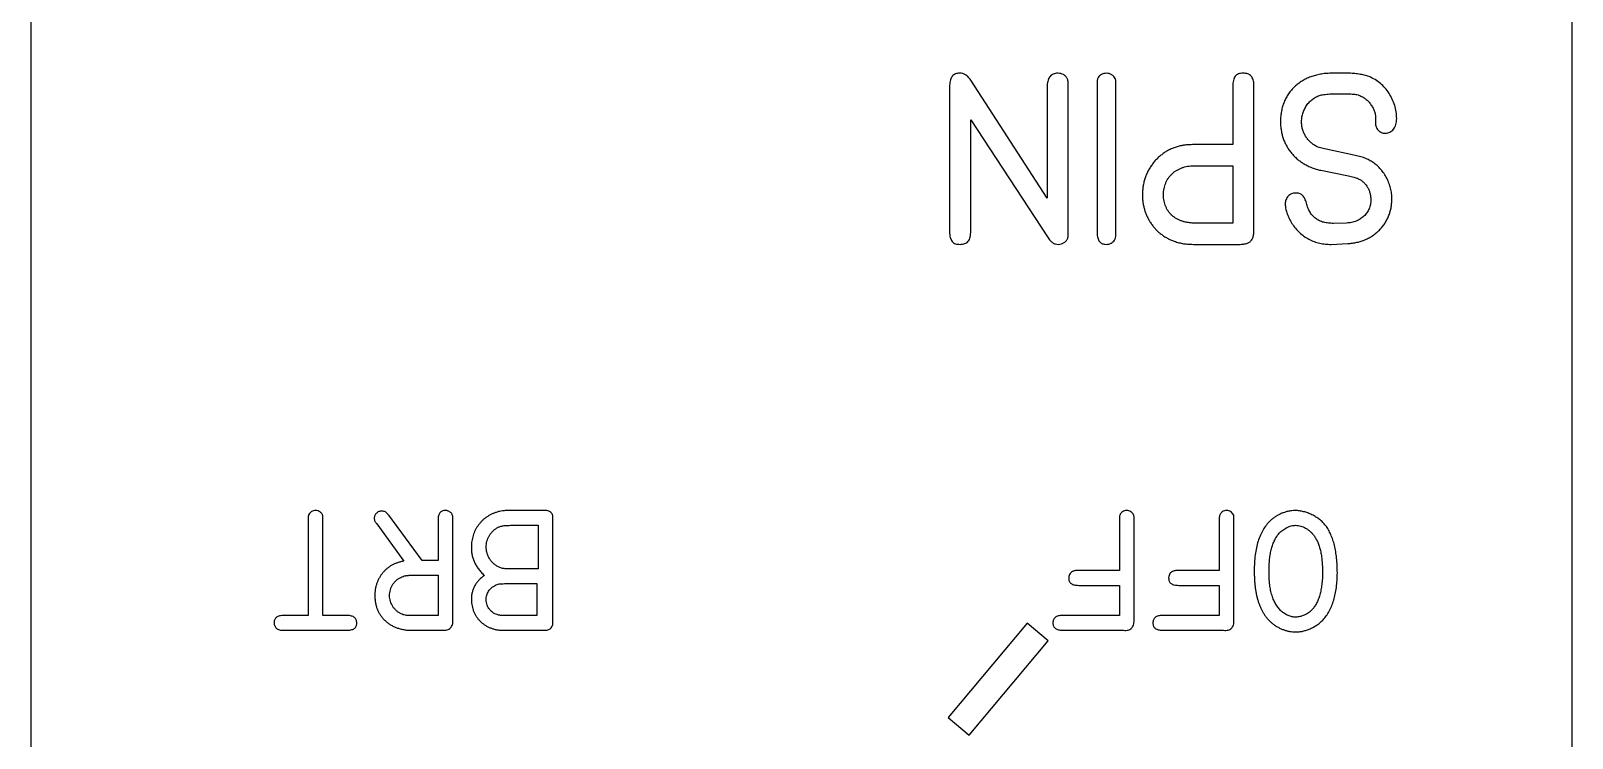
# Model space of a CAD drawing. Header units: inches. Extents: x -1.74 to 2.38, y -4.83 to 1.06.
# Drawn here: x -1.738 to -0.062, y -1.917 to -1.149 of the extents above; entities that cross this region are included whole.
import ezdxf

# ---------------------------------------------------------------- set-up
doc = ezdxf.new("R2010")
doc.units = ezdxf.units.IN
doc.header["$MEASUREMENT"] = 0

msp = doc.modelspace()

# ---------------------------------------------------------------- linework, layer by layer
at = {"color": 1, "linetype": 'Continuous', "lineweight": 25}
for p, q in [((-1.7375, 1.0625), (-1.7375, -3.3125)), ((-0.0625, -4.2575), (-0.0625, 1.0625)), ((-0.633, -1.3302), (-0.7161, -1.2019)), ((-0.3064, -1.1945), (-0.3245, -1.1945)), ((-0.739, -1.2075), (-0.739, -1.3665)), ((-0.633, -1.2078), (-0.633, -1.3302)), ((-0.6101, -1.366), (-0.6101, -1.2095)), ((-0.5787, -1.2073), (-0.5787, -1.3679)), ((-0.5583, -1.3671), (-0.5583, -1.2073)), ((-0.4313, -1.2091), (-0.4313, -1.2721)), ((-0.4084, -1.3635), (-0.4084, -1.2074)), ((-0.3233, -1.217), (-0.3066, -1.217)), ((-0.7161, -1.3655), (-0.7161, -1.245)), ((-0.7161, -1.245), (-0.6327, -1.3724)), ((-0.2764, -1.2457), (-0.2764, -1.248)), ((-0.4313, -1.2721), (-0.471, -1.2721)), ((-0.2999, -1.2834), (-0.33, -1.277)), ((-0.4733, -1.295), (-0.4313, -1.295)), ((-0.4313, -1.295), (-0.4313, -1.3574)), ((-0.3357, -1.3), (-0.3055, -1.3061)), ((-0.4313, -1.3574), (-0.4715, -1.3574)), ((-0.3218, -1.3576), (-0.3232, -1.3576)), ((-0.3079, -1.3573), (-0.3218, -1.3576)), ((-0.4724, -1.3804), (-0.4269, -1.3804)), ((-0.326, -1.3804), (-0.3243, -1.3804)), ((-0.3243, -1.3804), (-0.3063, -1.3795)), ((-1.3122, -1.7238), (-1.3486, -1.6747)), ((-1.1803, -1.6695), (-1.2165, -1.6695)), ((-1.4361, -1.6794), (-1.4361, -1.7836)), ((-1.4201, -1.7836), (-1.4201, -1.6804)), ((-1.3614, -1.6841), (-1.3321, -1.7244)), ((-1.2949, -1.6801), (-1.2949, -1.7238)), ((-1.2789, -1.7884), (-1.2789, -1.6808)), ((-1.2163, -1.6856), (-1.1863, -1.6856)), ((-1.1863, -1.6856), (-1.1863, -1.7329)), ((-1.1701, -1.7898), (-1.1701, -1.6798)), ((-0.5546, -1.6801), (-0.5546, -1.7347)), ((-0.5386, -1.7887), (-0.5386, -1.6801)), ((-0.446, -1.6801), (-0.446, -1.7347)), ((-0.43, -1.7887), (-0.43, -1.6801)), ((-1.2949, -1.7238), (-1.3122, -1.7238)), ((-1.323, -1.7399), (-1.2949, -1.7399)), ((-1.2949, -1.7399), (-1.2949, -1.7836)), ((-1.1863, -1.7329), (-1.218, -1.7329)), ((-0.5546, -1.7347), (-0.598, -1.7347)), ((-0.446, -1.7347), (-0.4894, -1.7347)), ((-1.2227, -1.7489), (-1.1877, -1.7489)), ((-1.1877, -1.7489), (-1.1877, -1.7836)), ((-0.5986, -1.7508), (-0.5546, -1.7508)), ((-0.5546, -1.7508), (-0.5546, -1.7836)), ((-0.49, -1.7508), (-0.446, -1.7508)), ((-0.446, -1.7508), (-0.446, -1.7836)), ((-1.4361, -1.7836), (-1.4623, -1.7836)), ((-1.3937, -1.7836), (-1.4201, -1.7836)), ((-1.2949, -1.7836), (-1.3244, -1.7836)), ((-1.1877, -1.7836), (-1.2223, -1.7836)), ((-0.6548, -1.792), (-0.7406, -1.8942)), ((-0.6318, -1.8112), (-0.6548, -1.792)), ((-0.5546, -1.7836), (-0.6164, -1.7836)), ((-0.446, -1.7836), (-0.5078, -1.7836)), ((-1.4629, -1.7996), (-1.3946, -1.7996)), ((-1.3238, -1.7996), (-1.2907, -1.7996)), ((-1.2241, -1.7996), (-1.1801, -1.7996)), ((-0.6164, -1.7996), (-0.55, -1.7996)), ((-0.5078, -1.7996), (-0.4414, -1.7996)), ((-0.363, -1.8014), (-0.363, -1.8014)), ((-0.7177, -1.9135), (-0.6318, -1.8112)), ((-0.7406, -1.8942), (-0.7177, -1.9135))]:
    msp.add_line(p, q, dxfattribs=at)
for points, knots in [([(-0.728, -1.1945), (-0.7289, -1.1945), (-0.7305, -1.1946), (-0.7327, -1.1952), (-0.7346, -1.1963), (-0.7362, -1.1978), (-0.7375, -1.1996), (-0.7383, -1.2019), (-0.7389, -1.2046), (-0.739, -1.2065), (-0.739, -1.2075)], [0, 0, 0, 0, 0.129681, 0.246526, 0.358508, 0.466217, 0.578973, 0.702474, 0.843136, 1, 1, 1, 1]), ([(-0.7161, -1.2019), (-0.7169, -1.2008), (-0.7185, -1.1986), (-0.7215, -1.1962), (-0.7247, -1.1947), (-0.7269, -1.1946), (-0.728, -1.1945)], [0, 0, 0, 0, 0.290034, 0.543231, 0.774596, 1, 1, 1, 1]), ([(-0.6214, -1.1945), (-0.6223, -1.1946), (-0.624, -1.1947), (-0.6263, -1.1953), (-0.6283, -1.1964), (-0.63, -1.1979), (-0.6313, -1.1998), (-0.6322, -1.2021), (-0.6328, -1.2048), (-0.633, -1.2068), (-0.633, -1.2078)], [0, 0, 0, 0, 0.132034, 0.251784, 0.362202, 0.471052, 0.584396, 0.708722, 0.845624, 1, 1, 1, 1]), ([(-0.6112, -1.2002), (-0.6118, -1.1994), (-0.6129, -1.1978), (-0.6153, -1.1959), (-0.6182, -1.1948), (-0.6203, -1.1946), (-0.6214, -1.1945)], [0, 0, 0, 0, 0.247187, 0.485102, 0.729915, 1, 1, 1, 1]), ([(-0.6101, -1.2095), (-0.6101, -1.2083), (-0.6101, -1.2063), (-0.6102, -1.2037), (-0.6106, -1.2018), (-0.611, -1.2007), (-0.6112, -1.2002)], [0, 0, 0, 0, 0.3764489, 0.6390472, 0.831738, 1, 1, 1, 1]), ([(-0.5777, -1.1991), (-0.5779, -1.1996), (-0.5782, -1.2006), (-0.5786, -1.2024), (-0.5787, -1.2046), (-0.5787, -1.2063), (-0.5787, -1.2073)], [0, 0, 0, 0, 0.195782, 0.389856, 0.639234, 1, 1, 1, 1]), ([(-0.5687, -1.1945), (-0.5696, -1.1946), (-0.5714, -1.1948), (-0.5739, -1.1958), (-0.5761, -1.1971), (-0.5772, -1.1985), (-0.5777, -1.1991)], [0, 0, 0, 0, 0.254027, 0.515009, 0.769478, 1, 1, 1, 1]), ([(-0.5592, -1.2002), (-0.5596, -1.1994), (-0.5605, -1.1978), (-0.5629, -1.1961), (-0.5657, -1.1948), (-0.5677, -1.1946), (-0.5687, -1.1945)], [0, 0, 0, 0, 0.232738, 0.479688, 0.740584, 1, 1, 1, 1]), ([(-0.5583, -1.2073), (-0.5584, -1.2063), (-0.5584, -1.2047), (-0.5584, -1.2028), (-0.5587, -1.2014), (-0.559, -1.2006), (-0.5592, -1.2002)], [0, 0, 0, 0, 0.4030048, 0.6518784, 0.824747, 1, 1, 1, 1]), ([(-0.42, -1.1945), (-0.421, -1.1945), (-0.4227, -1.1946), (-0.4252, -1.1952), (-0.4272, -1.1962), (-0.4289, -1.1978), (-0.43, -1.1999), (-0.4308, -1.2024), (-0.4313, -1.2056), (-0.4313, -1.2078), (-0.4313, -1.2091)], [0, 0, 0, 0, 0.134091, 0.248882, 0.353478, 0.452181, 0.558597, 0.683233, 0.828316, 1, 1, 1, 1]), ([(-0.4084, -1.2074), (-0.4084, -1.2064), (-0.4085, -1.2045), (-0.4091, -1.2018), (-0.41, -1.1995), (-0.4113, -1.1976), (-0.413, -1.1961), (-0.415, -1.1952), (-0.4174, -1.1946), (-0.4191, -1.1945), (-0.42, -1.1945)], [0, 0, 0, 0, 0.152235, 0.289715, 0.411192, 0.523708, 0.632013, 0.743192, 0.865266, 1, 1, 1, 1]), ([(-0.3245, -1.1945), (-0.3265, -1.1946), (-0.3304, -1.1948), (-0.3361, -1.1955), (-0.3415, -1.1968), (-0.3467, -1.1984), (-0.3515, -1.2005), (-0.356, -1.2029), (-0.3603, -1.2059), (-0.3642, -1.2092), (-0.3677, -1.2129), (-0.3708, -1.2169), (-0.3734, -1.2212), (-0.3756, -1.2258), (-0.3773, -1.2307), (-0.3785, -1.2358), (-0.3794, -1.2413), (-0.3795, -1.245), (-0.3796, -1.2469)], [0, 0, 0, 0, 0.070604, 0.138188, 0.202954, 0.265751, 0.32744, 0.388022, 0.448108, 0.508751, 0.569227, 0.628138, 0.687204, 0.746062, 0.806456, 0.868555, 0.932914, 1, 1, 1, 1]), ([(-0.2831, -1.1982), (-0.2849, -1.1976), (-0.2885, -1.1965), (-0.2942, -1.1955), (-0.3002, -1.1947), (-0.3043, -1.1946), (-0.3064, -1.1945)], [0, 0, 0, 0, 0.229739, 0.479189, 0.739516, 1, 1, 1, 1]), ([(-0.2532, -1.2438), (-0.2533, -1.2414), (-0.2536, -1.2365), (-0.2552, -1.2294), (-0.2578, -1.2227), (-0.2614, -1.2163), (-0.2657, -1.2105), (-0.2708, -1.2055), (-0.2767, -1.2013), (-0.281, -1.1992), (-0.2831, -1.1982)], [0, 0, 0, 0, 0.12788, 0.252067, 0.376651, 0.502685, 0.628173, 0.751968, 0.8744, 1, 1, 1, 1]), ([(-0.3566, -1.2471), (-0.3565, -1.2454), (-0.3563, -1.2421), (-0.3551, -1.2372), (-0.3531, -1.2327), (-0.3505, -1.2285), (-0.3473, -1.2248), (-0.3436, -1.2218), (-0.3395, -1.2195), (-0.3365, -1.2186), (-0.335, -1.2181)], [0, 0, 0, 0, 0.131497, 0.258747, 0.384388, 0.511803, 0.637684, 0.75954, 0.878109, 1, 1, 1, 1]), ([(-0.335, -1.2181), (-0.3341, -1.218), (-0.3322, -1.2176), (-0.3292, -1.2173), (-0.3262, -1.217), (-0.3242, -1.217), (-0.3233, -1.217)], [0, 0, 0, 0, 0.216083, 0.493079, 0.776246, 1, 1, 1, 1]), ([(-0.3066, -1.217), (-0.3054, -1.217), (-0.3033, -1.217), (-0.3002, -1.2172), (-0.2975, -1.2175), (-0.296, -1.2179), (-0.2952, -1.2181)], [0, 0, 0, 0, 0.302265, 0.570256, 0.801146, 1, 1, 1, 1]), ([(-0.2952, -1.2181), (-0.2939, -1.2186), (-0.2913, -1.2196), (-0.2878, -1.2218), (-0.2846, -1.2245), (-0.2817, -1.2278), (-0.2793, -1.2314), (-0.2776, -1.2352), (-0.2764, -1.2392), (-0.2762, -1.2419), (-0.2761, -1.2432)], [0, 0, 0, 0, 0.123908, 0.246826, 0.372594, 0.502558, 0.632404, 0.757126, 0.878614, 1, 1, 1, 1]), ([(-0.3796, -1.2469), (-0.3795, -1.2485), (-0.3794, -1.2518), (-0.3788, -1.2565), (-0.3778, -1.2611), (-0.3766, -1.2655), (-0.3748, -1.2697), (-0.3728, -1.2738), (-0.3704, -1.2776), (-0.3676, -1.2813), (-0.3646, -1.2847), (-0.3613, -1.2878), (-0.3576, -1.2906), (-0.3537, -1.2931), (-0.3496, -1.2953), (-0.3452, -1.2972), (-0.3406, -1.2988), (-0.3373, -1.2996), (-0.3357, -1.3)], [0, 0, 0, 0, 0.065996, 0.130264, 0.19268, 0.253539, 0.314139, 0.374546, 0.435255, 0.496201, 0.557405, 0.618181, 0.679026, 0.740771, 0.803128, 0.866766, 0.932376, 1, 1, 1, 1]), ([(-0.3405, -1.274), (-0.3417, -1.2733), (-0.344, -1.272), (-0.3471, -1.2694), (-0.3499, -1.2664), (-0.3522, -1.263), (-0.3541, -1.2593), (-0.3556, -1.2554), (-0.3564, -1.2513), (-0.3566, -1.2485), (-0.3566, -1.2471)], [0, 0, 0, 0, 0.122601, 0.24406, 0.366809, 0.493107, 0.620218, 0.74594, 0.871662, 1, 1, 1, 1]), ([(-0.2761, -1.2432), (-0.2762, -1.2435), (-0.2762, -1.2444), (-0.2763, -1.2452), (-0.2764, -1.2457)], [0, 0, 0, 0, 0.320649, 1, 1, 1, 1]), ([(-0.2764, -1.248), (-0.2764, -1.2488), (-0.2763, -1.2504), (-0.2757, -1.2526), (-0.2747, -1.2547), (-0.2734, -1.2564), (-0.2718, -1.2578), (-0.2699, -1.2589), (-0.2678, -1.2596), (-0.2664, -1.2597), (-0.2656, -1.2597)], [0, 0, 0, 0, 0.139958, 0.26675, 0.392807, 0.516004, 0.636808, 0.754931, 0.874251, 1, 1, 1, 1]), ([(-0.2656, -1.2597), (-0.2647, -1.2597), (-0.263, -1.2595), (-0.2605, -1.2587), (-0.2583, -1.2573), (-0.2565, -1.2553), (-0.2551, -1.253), (-0.254, -1.2502), (-0.2533, -1.2471), (-0.2532, -1.245), (-0.2532, -1.2438)], [0, 0, 0, 0, 0.118909, 0.232606, 0.342759, 0.45914, 0.581235, 0.710433, 0.847594, 1, 1, 1, 1]), ([(-0.471, -1.2721), (-0.4728, -1.2721), (-0.4762, -1.2721), (-0.4808, -1.2723), (-0.4848, -1.2727), (-0.4873, -1.2732), (-0.4885, -1.2735)], [0, 0, 0, 0, 0.317807, 0.569713, 0.785969, 1, 1, 1, 1]), ([(-0.4885, -1.2735), (-0.49, -1.2739), (-0.493, -1.2747), (-0.4972, -1.2763), (-0.5013, -1.2782), (-0.5051, -1.2804), (-0.5086, -1.283), (-0.512, -1.2858), (-0.5152, -1.289), (-0.5181, -1.2924), (-0.5207, -1.2961), (-0.523, -1.3), (-0.525, -1.304), (-0.5266, -1.3083), (-0.5279, -1.3126), (-0.5288, -1.3172), (-0.5294, -1.3219), (-0.5295, -1.3251), (-0.5296, -1.3267)], [0, 0, 0, 0, 0.063816, 0.126211, 0.187763, 0.24795, 0.308692, 0.369176, 0.430624, 0.493103, 0.555853, 0.617568, 0.679601, 0.741474, 0.804222, 0.867914, 0.93307, 1, 1, 1, 1]), ([(-0.33, -1.277), (-0.3311, -1.2768), (-0.3331, -1.2764), (-0.3359, -1.2756), (-0.3384, -1.2749), (-0.3398, -1.2743), (-0.3405, -1.274)], [0, 0, 0, 0, 0.304444, 0.570393, 0.801156, 1, 1, 1, 1]), ([(-0.2789, -1.2915), (-0.2802, -1.2906), (-0.2831, -1.2887), (-0.2881, -1.2866), (-0.2937, -1.2847), (-0.2978, -1.2839), (-0.2999, -1.2834)], [0, 0, 0, 0, 0.215334, 0.452248, 0.712242, 1, 1, 1, 1]), ([(-0.5066, -1.3267), (-0.5066, -1.3255), (-0.5065, -1.3232), (-0.5061, -1.3199), (-0.5053, -1.3168), (-0.5043, -1.3138), (-0.503, -1.311), (-0.5014, -1.3084), (-0.4995, -1.306), (-0.4974, -1.3038), (-0.4951, -1.3017), (-0.4925, -1.3), (-0.4897, -1.2986), (-0.4868, -1.2973), (-0.4837, -1.2963), (-0.4804, -1.2956), (-0.4769, -1.2952), (-0.4745, -1.2951), (-0.4733, -1.295)], [0, 0, 0, 0, 0.068168, 0.132888, 0.194928, 0.255288, 0.314786, 0.373413, 0.431458, 0.491207, 0.55111, 0.610777, 0.670964, 0.732285, 0.795377, 0.860886, 0.928708, 1, 1, 1, 1]), ([(-0.3055, -1.3061), (-0.3045, -1.3064), (-0.3026, -1.3068), (-0.3, -1.3073), (-0.2977, -1.308), (-0.2964, -1.3085), (-0.2957, -1.3087)], [0, 0, 0, 0, 0.300763, 0.571801, 0.80118, 1, 1, 1, 1]), ([(-0.2584, -1.3312), (-0.2585, -1.3292), (-0.2586, -1.3253), (-0.2597, -1.3195), (-0.2615, -1.3139), (-0.2638, -1.3085), (-0.2668, -1.3035), (-0.2703, -1.2989), (-0.2743, -1.2948), (-0.2773, -1.2926), (-0.2789, -1.2915)], [0, 0, 0, 0, 0.127451, 0.254033, 0.379918, 0.507431, 0.633941, 0.756921, 0.878241, 1, 1, 1, 1]), ([(-0.2957, -1.3087), (-0.2947, -1.3092), (-0.2926, -1.3102), (-0.2898, -1.3124), (-0.2873, -1.3148), (-0.2852, -1.3178), (-0.2835, -1.321), (-0.2823, -1.3244), (-0.2815, -1.328), (-0.2814, -1.3305), (-0.2813, -1.3317)], [0, 0, 0, 0, 0.122761, 0.242376, 0.363774, 0.488756, 0.614663, 0.740663, 0.867354, 1, 1, 1, 1]), ([(-0.5296, -1.3267), (-0.5295, -1.3281), (-0.5294, -1.331), (-0.529, -1.3352), (-0.5282, -1.3392), (-0.5272, -1.3432), (-0.5259, -1.347), (-0.5243, -1.3507), (-0.5224, -1.3543), (-0.5202, -1.3577), (-0.5178, -1.361), (-0.5152, -1.364), (-0.5124, -1.3668), (-0.5093, -1.3693), (-0.5061, -1.3716), (-0.5026, -1.3737), (-0.4989, -1.3756), (-0.4963, -1.3766), (-0.495, -1.3771)], [0, 0, 0, 0, 0.066425, 0.13066, 0.194391, 0.256508, 0.318872, 0.380267, 0.442133, 0.50425, 0.566759, 0.627429, 0.688381, 0.749597, 0.810511, 0.872513, 0.935744, 1, 1, 1, 1]), ([(-0.4715, -1.3574), (-0.4729, -1.3574), (-0.4754, -1.3573), (-0.4792, -1.3569), (-0.4828, -1.3563), (-0.4861, -1.3553), (-0.4892, -1.3542), (-0.4921, -1.3528), (-0.4948, -1.3511), (-0.4972, -1.3492), (-0.4994, -1.3471), (-0.5013, -1.3447), (-0.5029, -1.3422), (-0.5042, -1.3394), (-0.5053, -1.3365), (-0.506, -1.3334), (-0.5065, -1.3301), (-0.5066, -1.3278), (-0.5066, -1.3267)], [0, 0, 0, 0, 0.075912, 0.147655, 0.215504, 0.280825, 0.343669, 0.404383, 0.464387, 0.522846, 0.58088, 0.63814, 0.694732, 0.751682, 0.810397, 0.871228, 0.933926, 1, 1, 1, 1]), ([(-0.3629, -1.3247), (-0.3637, -1.3248), (-0.3653, -1.3248), (-0.3675, -1.3255), (-0.3695, -1.3266), (-0.3712, -1.3281), (-0.3726, -1.3298), (-0.3736, -1.3319), (-0.3742, -1.3343), (-0.3743, -1.3359), (-0.3743, -1.3368)], [0, 0, 0, 0, 0.13088, 0.253124, 0.37161, 0.491676, 0.612369, 0.734709, 0.86264, 1, 1, 1, 1]), ([(-0.3743, -1.3368), (-0.3742, -1.3382), (-0.374, -1.3414), (-0.3726, -1.3462), (-0.3707, -1.3513), (-0.3688, -1.3545), (-0.3679, -1.3562)], [0, 0, 0, 0, 0.212563, 0.459524, 0.724953, 1, 1, 1, 1]), ([(-0.3517, -1.3342), (-0.352, -1.3335), (-0.3524, -1.332), (-0.3534, -1.3299), (-0.3546, -1.3282), (-0.3559, -1.3268), (-0.3574, -1.3258), (-0.3591, -1.325), (-0.3609, -1.3247), (-0.3622, -1.3247), (-0.3629, -1.3247)], [0, 0, 0, 0, 0.154021, 0.293256, 0.417897, 0.536847, 0.646879, 0.75929, 0.876961, 1, 1, 1, 1]), ([(-0.3232, -1.3576), (-0.3251, -1.3575), (-0.3286, -1.3574), (-0.3337, -1.3563), (-0.3382, -1.3545), (-0.3421, -1.3518), (-0.3454, -1.3485), (-0.3482, -1.3444), (-0.3503, -1.3396), (-0.3512, -1.3361), (-0.3517, -1.3342)], [0, 0, 0, 0, 0.137472, 0.263661, 0.381625, 0.49621, 0.6108, 0.730945, 0.859432, 1, 1, 1, 1]), ([(-0.2813, -1.3317), (-0.2814, -1.3335), (-0.2816, -1.3369), (-0.2831, -1.3418), (-0.2854, -1.3462), (-0.2887, -1.3499), (-0.2926, -1.353), (-0.2971, -1.3553), (-0.3023, -1.3568), (-0.306, -1.3572), (-0.3079, -1.3573)], [0, 0, 0, 0, 0.129639, 0.250847, 0.369368, 0.488786, 0.609364, 0.731798, 0.861119, 1, 1, 1, 1]), ([(-0.3063, -1.3795), (-0.3046, -1.3794), (-0.3013, -1.3791), (-0.2964, -1.3782), (-0.2917, -1.377), (-0.2873, -1.3753), (-0.283, -1.3733), (-0.2791, -1.3709), (-0.2754, -1.3681), (-0.272, -1.365), (-0.2689, -1.3615), (-0.2662, -1.3579), (-0.2639, -1.3539), (-0.2619, -1.3498), (-0.2604, -1.3455), (-0.2593, -1.3409), (-0.2586, -1.3361), (-0.2584, -1.3329), (-0.2584, -1.3312)], [0, 0, 0, 0, 0.0678376, 0.1337304, 0.1980626, 0.2604579, 0.3215703, 0.3826803, 0.4435455, 0.5053562, 0.5668058, 0.6273519, 0.6871705, 0.7475694, 0.8082291, 0.8700839, 0.9339592, 1, 1, 1, 1]), ([(-0.3679, -1.3562), (-0.3667, -1.3581), (-0.3644, -1.3617), (-0.3601, -1.3666), (-0.3553, -1.3707), (-0.35, -1.3742), (-0.3443, -1.377), (-0.3384, -1.3789), (-0.3323, -1.3802), (-0.3281, -1.3803), (-0.326, -1.3804)], [0, 0, 0, 0, 0.131016, 0.257648, 0.382104, 0.507144, 0.631334, 0.753208, 0.875268, 1, 1, 1, 1]), ([(-0.739, -1.3665), (-0.739, -1.3677), (-0.739, -1.3698), (-0.7385, -1.3727), (-0.7376, -1.3752), (-0.7364, -1.3772), (-0.7347, -1.3788), (-0.7327, -1.3799), (-0.7303, -1.3804), (-0.7286, -1.3804), (-0.7277, -1.3804)], [0, 0, 0, 0, 0.163938, 0.306432, 0.431186, 0.541686, 0.648056, 0.754622, 0.871099, 1, 1, 1, 1]), ([(-0.7277, -1.3804), (-0.7268, -1.3804), (-0.725, -1.3803), (-0.7225, -1.3797), (-0.7203, -1.3787), (-0.7187, -1.3771), (-0.7174, -1.375), (-0.7166, -1.3723), (-0.7162, -1.3691), (-0.7161, -1.3668), (-0.7161, -1.3655)], [0, 0, 0, 0, 0.131008, 0.246734, 0.350557, 0.449595, 0.555441, 0.681283, 0.82667, 1, 1, 1, 1]), ([(-0.6327, -1.3724), (-0.6323, -1.3731), (-0.6314, -1.3745), (-0.6299, -1.3762), (-0.6285, -1.3776), (-0.6267, -1.379), (-0.6241, -1.3802), (-0.622, -1.3803), (-0.6209, -1.3804)], [0, 0, 0, 0, 0.169893, 0.318971, 0.452364, 0.567714, 0.780051, 1, 1, 1, 1]), ([(-0.6106, -1.3736), (-0.6105, -1.3732), (-0.6103, -1.3724), (-0.6101, -1.3708), (-0.61, -1.3687), (-0.6101, -1.367), (-0.6101, -1.366)], [0, 0, 0, 0, 0.1639901, 0.339564, 0.5985859, 1, 1, 1, 1]), ([(-0.5787, -1.3679), (-0.5787, -1.3689), (-0.5786, -1.3708), (-0.5782, -1.3734), (-0.5774, -1.3756), (-0.5763, -1.3774), (-0.5748, -1.3788), (-0.5731, -1.3798), (-0.571, -1.3803), (-0.5695, -1.3804), (-0.5687, -1.3804)], [0, 0, 0, 0, 0.1624582, 0.305977, 0.4300723, 0.5450226, 0.6494547, 0.7579926, 0.8718602, 1, 1, 1, 1]), ([(-0.5597, -1.3758), (-0.5594, -1.3753), (-0.559, -1.3744), (-0.5585, -1.3726), (-0.5584, -1.3702), (-0.5584, -1.3682), (-0.5583, -1.3671)], [0, 0, 0, 0, 0.17074, 0.353681, 0.613671, 1, 1, 1, 1]), ([(-0.4269, -1.3804), (-0.4252, -1.3804), (-0.4222, -1.3805), (-0.418, -1.3799), (-0.4146, -1.3789), (-0.4119, -1.3772), (-0.4101, -1.3748), (-0.4089, -1.3717), (-0.4083, -1.3678), (-0.4083, -1.365), (-0.4084, -1.3635)], [0, 0, 0, 0, 0.165258, 0.305635, 0.420367, 0.518745, 0.613967, 0.721657, 0.848926, 1, 1, 1, 1]), ([(-0.6209, -1.3804), (-0.6197, -1.3803), (-0.6175, -1.3801), (-0.6145, -1.3786), (-0.6119, -1.3765), (-0.6111, -1.3745), (-0.6106, -1.3736)], [0, 0, 0, 0, 0.257916, 0.515025, 0.763721, 1, 1, 1, 1]), ([(-0.5687, -1.3804), (-0.5678, -1.3803), (-0.5661, -1.3802), (-0.5636, -1.3793), (-0.5614, -1.3778), (-0.5603, -1.3765), (-0.5597, -1.3758)], [0, 0, 0, 0, 0.252822, 0.495908, 0.737887, 1, 1, 1, 1]), ([(-0.495, -1.3771), (-0.4933, -1.3776), (-0.49, -1.3787), (-0.4846, -1.3798), (-0.4788, -1.3803), (-0.4746, -1.3804), (-0.4724, -1.3804)], [0, 0, 0, 0, 0.233429, 0.461202, 0.708246, 1, 1, 1, 1]), ([(-1.4354, -1.6737), (-1.4355, -1.674), (-1.4358, -1.6747), (-1.436, -1.6759), (-1.4361, -1.6775), (-1.4361, -1.6787), (-1.4361, -1.6794)], [0, 0, 0, 0, 0.180764, 0.36983, 0.622332, 1, 1, 1, 1]), ([(-1.4281, -1.6695), (-1.4289, -1.6696), (-1.4304, -1.6697), (-1.4325, -1.6705), (-1.4342, -1.6719), (-1.435, -1.6731), (-1.4354, -1.6737)], [0, 0, 0, 0, 0.2719151, 0.5139004, 0.7515035, 1, 1, 1, 1]), ([(-1.4203, -1.6751), (-1.4204, -1.6747), (-1.4206, -1.6739), (-1.4213, -1.6729), (-1.4221, -1.6719), (-1.4234, -1.6708), (-1.4254, -1.6698), (-1.4272, -1.6696), (-1.4281, -1.6695)], [0, 0, 0, 0, 0.120094, 0.238507, 0.357556, 0.48472, 0.738153, 1, 1, 1, 1]), ([(-1.3561, -1.6702), (-1.3566, -1.6702), (-1.3577, -1.6703), (-1.3593, -1.6707), (-1.3607, -1.6714), (-1.3619, -1.6724), (-1.363, -1.6735), (-1.3637, -1.6749), (-1.3642, -1.6763), (-1.3643, -1.6774), (-1.3643, -1.6779)], [0, 0, 0, 0, 0.135646, 0.261721, 0.384461, 0.506394, 0.629134, 0.747998, 0.871067, 1, 1, 1, 1]), ([(-1.3486, -1.6747), (-1.3489, -1.6742), (-1.3495, -1.6735), (-1.3504, -1.6725), (-1.3513, -1.6717), (-1.3524, -1.6709), (-1.354, -1.6703), (-1.3554, -1.6702), (-1.3561, -1.6702)], [0, 0, 0, 0, 0.1673164, 0.3142571, 0.4436901, 0.554631, 0.7635194, 1, 1, 1, 1]), ([(-1.287, -1.6695), (-1.2876, -1.6695), (-1.2888, -1.6695), (-1.2905, -1.67), (-1.2919, -1.6708), (-1.2931, -1.672), (-1.2939, -1.6735), (-1.2946, -1.6754), (-1.2949, -1.6777), (-1.2949, -1.6792), (-1.2949, -1.6801)], [0, 0, 0, 0, 0.122837, 0.234702, 0.33802, 0.443195, 0.556426, 0.685775, 0.832502, 1, 1, 1, 1]), ([(-1.2791, -1.6754), (-1.2792, -1.675), (-1.2794, -1.6742), (-1.28, -1.673), (-1.2808, -1.672), (-1.2818, -1.6711), (-1.2829, -1.6704), (-1.2842, -1.6699), (-1.2856, -1.6696), (-1.2865, -1.6695), (-1.287, -1.6695)], [0, 0, 0, 0, 0.123366, 0.242353, 0.362472, 0.483883, 0.610359, 0.735567, 0.865265, 1, 1, 1, 1]), ([(-1.2317, -1.6715), (-1.2327, -1.6718), (-1.2347, -1.6725), (-1.2376, -1.6739), (-1.2403, -1.6754), (-1.2429, -1.6771), (-1.2453, -1.6789), (-1.2475, -1.681), (-1.2495, -1.6833), (-1.2514, -1.6857), (-1.2531, -1.6882), (-1.2546, -1.6909), (-1.2558, -1.6937), (-1.2568, -1.6967), (-1.2577, -1.6997), (-1.2583, -1.7028), (-1.2586, -1.706), (-1.2587, -1.7082), (-1.2587, -1.7093)], [0, 0, 0, 0, 0.064828, 0.127812, 0.190044, 0.25143, 0.312055, 0.372684, 0.433344, 0.495213, 0.557072, 0.618533, 0.680016, 0.741937, 0.804304, 0.867858, 0.932974, 1, 1, 1, 1]), ([(-1.2165, -1.6695), (-1.2173, -1.6695), (-1.2189, -1.6695), (-1.2211, -1.6696), (-1.2231, -1.6697), (-1.2255, -1.6699), (-1.2284, -1.6705), (-1.2306, -1.6711), (-1.2317, -1.6715)], [0, 0, 0, 0, 0.163341, 0.308003, 0.438296, 0.552322, 0.769922, 1, 1, 1, 1]), ([(-1.1701, -1.6798), (-1.1701, -1.6789), (-1.17, -1.6773), (-1.1703, -1.6751), (-1.171, -1.6732), (-1.1721, -1.6717), (-1.1737, -1.6705), (-1.1756, -1.6698), (-1.1778, -1.6694), (-1.1794, -1.6695), (-1.1803, -1.6695)], [0, 0, 0, 0, 0.147583, 0.277378, 0.390383, 0.496309, 0.603214, 0.718353, 0.848689, 1, 1, 1, 1]), ([(-0.5541, -1.6747), (-0.5542, -1.675), (-0.5544, -1.6756), (-0.5546, -1.6768), (-0.5546, -1.6782), (-0.5546, -1.6794), (-0.5546, -1.6801)], [0, 0, 0, 0, 0.183204, 0.368477, 0.61913, 1, 1, 1, 1]), ([(-0.5466, -1.6695), (-0.5474, -1.6696), (-0.5491, -1.6697), (-0.551, -1.6706), (-0.5523, -1.6717), (-0.5531, -1.6726), (-0.5537, -1.6736), (-0.5539, -1.6743), (-0.5541, -1.6747)], [0, 0, 0, 0, 0.260463, 0.513082, 0.636554, 0.7556, 0.87629, 1, 1, 1, 1]), ([(-0.5392, -1.6741), (-0.5395, -1.6735), (-0.5403, -1.6722), (-0.5421, -1.6707), (-0.5442, -1.6698), (-0.5458, -1.6696), (-0.5466, -1.6695)], [0, 0, 0, 0, 0.250598, 0.488274, 0.729187, 1, 1, 1, 1]), ([(-0.5386, -1.6801), (-0.5386, -1.6793), (-0.5386, -1.678), (-0.5386, -1.6764), (-0.5388, -1.6752), (-0.539, -1.6745), (-0.5392, -1.6741)], [0, 0, 0, 0, 0.380827, 0.630759, 0.816703, 1, 1, 1, 1]), ([(-0.4455, -1.6747), (-0.4456, -1.675), (-0.4458, -1.6756), (-0.446, -1.6768), (-0.446, -1.6782), (-0.446, -1.6794), (-0.446, -1.6801)], [0, 0, 0, 0, 0.183204, 0.368477, 0.61913, 1, 1, 1, 1]), ([(-0.438, -1.6695), (-0.4388, -1.6696), (-0.4405, -1.6697), (-0.4424, -1.6706), (-0.4437, -1.6717), (-0.4445, -1.6726), (-0.4451, -1.6736), (-0.4453, -1.6743), (-0.4455, -1.6747)], [0, 0, 0, 0, 0.260463, 0.513082, 0.636554, 0.7556, 0.87629, 1, 1, 1, 1]), ([(-0.4305, -1.6741), (-0.4309, -1.6735), (-0.4317, -1.6722), (-0.4334, -1.6707), (-0.4356, -1.6698), (-0.4372, -1.6696), (-0.438, -1.6695)], [0, 0, 0, 0, 0.250598, 0.488274, 0.729187, 1, 1, 1, 1]), ([(-0.43, -1.6801), (-0.43, -1.6793), (-0.43, -1.678), (-0.43, -1.6764), (-0.4302, -1.6752), (-0.4304, -1.6745), (-0.4305, -1.6741)], [0, 0, 0, 0, 0.380827, 0.630759, 0.816703, 1, 1, 1, 1]), ([(-0.3634, -1.6695), (-0.3646, -1.6696), (-0.367, -1.6697), (-0.3706, -1.6703), (-0.3743, -1.6712), (-0.3779, -1.6725), (-0.3814, -1.6741), (-0.3848, -1.676), (-0.3879, -1.6782), (-0.3898, -1.6798), (-0.3908, -1.6807)], [0, 0, 0, 0, 0.1190169, 0.2401863, 0.3647236, 0.492817, 0.6221609, 0.7482618, 0.8746122, 1, 1, 1, 1]), ([(-0.3304, -1.6858), (-0.3314, -1.6847), (-0.3334, -1.6823), (-0.337, -1.6793), (-0.3409, -1.6765), (-0.3452, -1.6741), (-0.3497, -1.6721), (-0.3542, -1.6707), (-0.3588, -1.6698), (-0.3618, -1.6696), (-0.3634, -1.6695)], [0, 0, 0, 0, 0.121092, 0.243919, 0.369915, 0.501016, 0.631465, 0.757614, 0.879349, 1, 1, 1, 1]), ([(-1.4201, -1.6804), (-1.4201, -1.6797), (-1.42, -1.6785), (-1.4201, -1.6771), (-1.4201, -1.676), (-1.4202, -1.6754), (-1.4203, -1.6751)], [0, 0, 0, 0, 0.398255, 0.647892, 0.828751, 1, 1, 1, 1]), ([(-1.3643, -1.6779), (-1.3643, -1.6784), (-1.3642, -1.6793), (-1.3639, -1.6806), (-1.3632, -1.6819), (-1.3625, -1.6828), (-1.3622, -1.6832)], [0, 0, 0, 0, 0.226314, 0.465329, 0.719634, 1, 1, 1, 1]), ([(-1.3622, -1.6832), (-1.362, -1.6833), (-1.3617, -1.6836), (-1.3615, -1.684), (-1.3614, -1.6841)], [0, 0, 0, 0, 0.599388, 1, 1, 1, 1]), ([(-1.2789, -1.6808), (-1.2789, -1.6801), (-1.2788, -1.6788), (-1.2789, -1.6772), (-1.2789, -1.6762), (-1.279, -1.6757), (-1.2791, -1.6754)], [0, 0, 0, 0, 0.4302159, 0.6959168, 0.8681232, 1, 1, 1, 1]), ([(-1.2427, -1.7091), (-1.2426, -1.7081), (-1.2425, -1.706), (-1.2419, -1.7029), (-1.2409, -1.7), (-1.2395, -1.6972), (-1.2378, -1.6945), (-1.2358, -1.6922), (-1.2335, -1.6901), (-1.2318, -1.689), (-1.2309, -1.6884)], [0, 0, 0, 0, 0.126611, 0.252005, 0.375768, 0.502461, 0.628376, 0.75264, 0.875014, 1, 1, 1, 1]), ([(-1.2309, -1.6884), (-1.23, -1.6879), (-1.2281, -1.687), (-1.2254, -1.6863), (-1.2231, -1.6859), (-1.221, -1.6857), (-1.2187, -1.6856), (-1.2171, -1.6856), (-1.2163, -1.6856)], [0, 0, 0, 0, 0.207036, 0.424632, 0.544072, 0.681385, 0.831472, 1, 1, 1, 1]), ([(-0.3908, -1.6807), (-0.3922, -1.6822), (-0.395, -1.6852), (-0.3985, -1.6905), (-0.4015, -1.6964), (-0.4039, -1.703), (-0.4058, -1.7101), (-0.4071, -1.7179), (-0.4079, -1.7262), (-0.408, -1.732), (-0.408, -1.735)], [0, 0, 0, 0, 0.104917, 0.212948, 0.325254, 0.443443, 0.569143, 0.703178, 0.846557, 1, 1, 1, 1]), ([(-0.381, -1.6942), (-0.3804, -1.6936), (-0.3792, -1.6923), (-0.3771, -1.6907), (-0.3749, -1.6892), (-0.3726, -1.688), (-0.3702, -1.6869), (-0.3678, -1.6862), (-0.3654, -1.6857), (-0.3638, -1.6856), (-0.363, -1.6856)], [0, 0, 0, 0, 0.125943, 0.253592, 0.381875, 0.513444, 0.642703, 0.765426, 0.885106, 1, 1, 1, 1]), ([(-0.363, -1.6856), (-0.3621, -1.6856), (-0.3602, -1.6857), (-0.3575, -1.6863), (-0.3548, -1.6873), (-0.3522, -1.6886), (-0.3496, -1.6902), (-0.3472, -1.6921), (-0.3451, -1.6942), (-0.3438, -1.6958), (-0.3432, -1.6966)], [0, 0, 0, 0, 0.116371, 0.233648, 0.355137, 0.482644, 0.612358, 0.740459, 0.869445, 1, 1, 1, 1]), ([(-0.3177, -1.7372), (-0.3178, -1.7345), (-0.3178, -1.7291), (-0.3184, -1.7214), (-0.3194, -1.7142), (-0.3207, -1.7075), (-0.3225, -1.7013), (-0.3247, -1.6956), (-0.3273, -1.6904), (-0.3294, -1.6873), (-0.3304, -1.6858)], [0, 0, 0, 0, 0.153117, 0.297146, 0.432019, 0.559217, 0.67873, 0.790972, 0.898008, 1, 1, 1, 1]), ([(-0.3919, -1.736), (-0.3919, -1.7336), (-0.3918, -1.7291), (-0.3914, -1.7225), (-0.3905, -1.7165), (-0.3894, -1.7111), (-0.3878, -1.7062), (-0.3859, -1.7017), (-0.3837, -1.6977), (-0.3819, -1.6953), (-0.381, -1.6942)], [0, 0, 0, 0, 0.161185, 0.309885, 0.446706, 0.572256, 0.688604, 0.79819, 0.901391, 1, 1, 1, 1]), ([(-0.3432, -1.6966), (-0.3424, -1.6977), (-0.3408, -1.7001), (-0.3389, -1.7041), (-0.3373, -1.7084), (-0.336, -1.7132), (-0.335, -1.7184), (-0.3343, -1.7241), (-0.3339, -1.7303), (-0.3338, -1.7346), (-0.3338, -1.7368)], [0, 0, 0, 0, 0.100096, 0.204761, 0.314883, 0.431713, 0.556714, 0.693411, 0.840791, 1, 1, 1, 1]), ([(-1.3321, -1.7244), (-1.3333, -1.7247), (-1.3356, -1.7252), (-1.339, -1.7262), (-1.3421, -1.7274), (-1.3451, -1.7289), (-1.3479, -1.7306), (-1.3505, -1.7326), (-1.3529, -1.7348), (-1.3551, -1.7372), (-1.3571, -1.7398), (-1.3588, -1.7425), (-1.3603, -1.7455), (-1.3615, -1.7485), (-1.3625, -1.7517), (-1.3632, -1.7551), (-1.3636, -1.7586), (-1.3637, -1.7609), (-1.3637, -1.7622)], [0, 0, 0, 0, 0.0673066, 0.1322419, 0.1950894, 0.2562909, 0.3170495, 0.3775796, 0.4379471, 0.499058, 0.5599054, 0.6204996, 0.6812308, 0.7417335, 0.8038449, 0.8673328, 0.9325533, 1, 1, 1, 1]), ([(-1.2587, -1.7093), (-1.2587, -1.7108), (-1.2587, -1.7137), (-1.258, -1.7179), (-1.257, -1.7219), (-1.2555, -1.7257), (-1.2535, -1.7294), (-1.2511, -1.733), (-1.2481, -1.7366), (-1.2458, -1.7389), (-1.2446, -1.7401)], [0, 0, 0, 0, 0.1265244, 0.2477897, 0.3657296, 0.4814658, 0.5989342, 0.7243663, 0.8572932, 1, 1, 1, 1]), ([(-1.2268, -1.7317), (-1.228, -1.7312), (-1.2302, -1.7304), (-1.2332, -1.7283), (-1.236, -1.726), (-1.2382, -1.7231), (-1.2402, -1.7199), (-1.2415, -1.7165), (-1.2425, -1.7129), (-1.2426, -1.7104), (-1.2427, -1.7091)], [0, 0, 0, 0, 0.124076, 0.246154, 0.368552, 0.494871, 0.622164, 0.74691, 0.872152, 1, 1, 1, 1]), ([(-1.3355, -1.7421), (-1.3347, -1.7417), (-1.3331, -1.7409), (-1.3308, -1.7404), (-1.3288, -1.7401), (-1.3271, -1.7399), (-1.3251, -1.7399), (-1.3237, -1.7399), (-1.323, -1.7399)], [0, 0, 0, 0, 0.211517, 0.424706, 0.540005, 0.674698, 0.828583, 1, 1, 1, 1]), ([(-1.2446, -1.7401), (-1.2457, -1.7409), (-1.2479, -1.7426), (-1.2509, -1.7454), (-1.2533, -1.7484), (-1.2554, -1.7516), (-1.2569, -1.755), (-1.258, -1.7586), (-1.2587, -1.7624), (-1.2587, -1.765), (-1.2587, -1.7664)], [0, 0, 0, 0, 0.135811, 0.265483, 0.389379, 0.51051, 0.62995, 0.749404, 0.87281, 1, 1, 1, 1]), ([(-1.218, -1.7329), (-1.219, -1.7329), (-1.2207, -1.7329), (-1.223, -1.7327), (-1.225, -1.7324), (-1.2262, -1.7319), (-1.2268, -1.7317)], [0, 0, 0, 0, 0.321599, 0.5652739, 0.7775078, 1, 1, 1, 1]), ([(-0.6045, -1.7353), (-0.6052, -1.7356), (-0.6067, -1.7362), (-0.6083, -1.7379), (-0.6094, -1.7401), (-0.6095, -1.7418), (-0.6096, -1.7426)], [0, 0, 0, 0, 0.2546076, 0.4873023, 0.7299804, 1, 1, 1, 1]), ([(-0.598, -1.7347), (-0.5989, -1.7347), (-0.6003, -1.7347), (-0.6021, -1.7348), (-0.6034, -1.735), (-0.6042, -1.7352), (-0.6045, -1.7353)], [0, 0, 0, 0, 0.380151, 0.646007, 0.834596, 1, 1, 1, 1]), ([(-0.4959, -1.7353), (-0.4966, -1.7356), (-0.4981, -1.7362), (-0.4997, -1.7379), (-0.5007, -1.7401), (-0.5009, -1.7418), (-0.501, -1.7426)], [0, 0, 0, 0, 0.2546076, 0.4873023, 0.7299804, 1, 1, 1, 1]), ([(-0.4894, -1.7347), (-0.4902, -1.7347), (-0.4916, -1.7347), (-0.4935, -1.7348), (-0.4948, -1.735), (-0.4955, -1.7352), (-0.4959, -1.7353)], [0, 0, 0, 0, 0.380151, 0.646007, 0.834596, 1, 1, 1, 1]), ([(-0.408, -1.735), (-0.408, -1.7367), (-0.408, -1.7399), (-0.4077, -1.7447), (-0.4074, -1.7493), (-0.4069, -1.7537), (-0.4062, -1.7579), (-0.4054, -1.7619), (-0.4045, -1.7658), (-0.4033, -1.7694), (-0.4021, -1.7729), (-0.4006, -1.7762), (-0.3991, -1.7793), (-0.3973, -1.7821), (-0.3954, -1.7849), (-0.3934, -1.7874), (-0.3912, -1.7897), (-0.3896, -1.7911), (-0.3888, -1.7918)], [0, 0, 0, 0, 0.080431, 0.157744, 0.231975, 0.303788, 0.372682, 0.438911, 0.50297, 0.564688, 0.624109, 0.681595, 0.737386, 0.791932, 0.845168, 0.897479, 0.948881, 1, 1, 1, 1]), ([(-0.3786, -1.7788), (-0.3797, -1.7777), (-0.3819, -1.7754), (-0.3846, -1.7714), (-0.3869, -1.7668), (-0.3888, -1.7617), (-0.3903, -1.7561), (-0.3912, -1.7499), (-0.3919, -1.7431), (-0.3919, -1.7384), (-0.3919, -1.736)], [0, 0, 0, 0, 0.100871, 0.205152, 0.314772, 0.432547, 0.558901, 0.694635, 0.841464, 1, 1, 1, 1]), ([(-0.3338, -1.7368), (-0.3338, -1.739), (-0.3339, -1.7434), (-0.3345, -1.7497), (-0.3354, -1.7556), (-0.3367, -1.761), (-0.3383, -1.766), (-0.3403, -1.7704), (-0.3426, -1.7742), (-0.3444, -1.7764), (-0.3453, -1.7774)], [0, 0, 0, 0, 0.156015, 0.302721, 0.440716, 0.570083, 0.690884, 0.801727, 0.904106, 1, 1, 1, 1]), ([(-0.3332, -1.7884), (-0.332, -1.7869), (-0.3295, -1.7839), (-0.3264, -1.7788), (-0.3237, -1.7731), (-0.3215, -1.7668), (-0.3198, -1.7601), (-0.3186, -1.7529), (-0.3179, -1.7452), (-0.3178, -1.7399), (-0.3177, -1.7372)], [0, 0, 0, 0, 0.105705, 0.215134, 0.329018, 0.449631, 0.576639, 0.710541, 0.851416, 1, 1, 1, 1]), ([(-1.3476, -1.762), (-1.3476, -1.7609), (-1.3475, -1.7588), (-1.3469, -1.7558), (-1.3458, -1.7529), (-1.3444, -1.7502), (-1.3427, -1.7477), (-1.3406, -1.7455), (-1.3382, -1.7436), (-1.3364, -1.7426), (-1.3355, -1.7421)], [0, 0, 0, 0, 0.129766, 0.254879, 0.378796, 0.503888, 0.628963, 0.751585, 0.874137, 1, 1, 1, 1]), ([(-1.2427, -1.7664), (-1.2426, -1.7655), (-1.2426, -1.7639), (-1.242, -1.7615), (-1.2412, -1.7592), (-1.24, -1.7571), (-1.2386, -1.7551), (-1.2369, -1.7533), (-1.2349, -1.7518), (-1.2334, -1.7511), (-1.2327, -1.7507)], [0, 0, 0, 0, 0.127242, 0.25258, 0.374484, 0.499056, 0.623995, 0.747426, 0.872065, 1, 1, 1, 1]), ([(-1.2327, -1.7507), (-1.2321, -1.7504), (-1.2308, -1.7497), (-1.2285, -1.7492), (-1.2258, -1.749), (-1.2238, -1.749), (-1.2227, -1.7489)], [0, 0, 0, 0, 0.205295, 0.418341, 0.673958, 1, 1, 1, 1]), ([(-0.6096, -1.7426), (-0.6096, -1.7433), (-0.6096, -1.7445), (-0.6091, -1.7463), (-0.6082, -1.7477), (-0.607, -1.7489), (-0.6054, -1.7498), (-0.6034, -1.7504), (-0.6011, -1.7507), (-0.5995, -1.7507), (-0.5986, -1.7508)], [0, 0, 0, 0, 0.124835, 0.235734, 0.34105, 0.445808, 0.558269, 0.687356, 0.833745, 1, 1, 1, 1]), ([(-0.501, -1.7426), (-0.501, -1.7433), (-0.501, -1.7445), (-0.5005, -1.7463), (-0.4996, -1.7477), (-0.4984, -1.7489), (-0.4968, -1.7498), (-0.4948, -1.7504), (-0.4925, -1.7507), (-0.4909, -1.7507), (-0.49, -1.7508)], [0, 0, 0, 0, 0.124835, 0.235734, 0.34105, 0.445808, 0.558269, 0.687356, 0.833745, 1, 1, 1, 1]), ([(-1.3637, -1.7622), (-1.3637, -1.7635), (-1.3635, -1.7662), (-1.363, -1.7701), (-1.3621, -1.7738), (-1.3608, -1.7773), (-1.3593, -1.7806), (-1.3573, -1.7837), (-1.3551, -1.7865), (-1.3525, -1.7892), (-1.3497, -1.7916), (-1.3466, -1.7937), (-1.3433, -1.7955), (-1.3398, -1.7969), (-1.3361, -1.7981), (-1.3322, -1.7989), (-1.3281, -1.7995), (-1.3252, -1.7996), (-1.3238, -1.7996)], [0, 0, 0, 0, 0.066973, 0.130798, 0.192516, 0.252737, 0.311919, 0.370508, 0.42962, 0.489933, 0.550435, 0.610788, 0.671641, 0.733202, 0.796041, 0.861499, 0.929372, 1, 1, 1, 1]), ([(-1.3349, -1.7818), (-1.3359, -1.7813), (-1.3377, -1.7804), (-1.3401, -1.7785), (-1.3423, -1.7763), (-1.3442, -1.7738), (-1.3457, -1.7711), (-1.3468, -1.7682), (-1.3475, -1.7651), (-1.3476, -1.763), (-1.3476, -1.762)], [0, 0, 0, 0, 0.1259376, 0.2487599, 0.3728283, 0.4981563, 0.6240939, 0.747043, 0.871982, 1, 1, 1, 1]), ([(-1.2587, -1.7664), (-1.2587, -1.7675), (-1.2586, -1.7698), (-1.258, -1.7732), (-1.2573, -1.7764), (-1.2561, -1.7795), (-1.2548, -1.7824), (-1.2531, -1.7851), (-1.2511, -1.7877), (-1.2489, -1.7901), (-1.2464, -1.7923), (-1.2437, -1.7942), (-1.2408, -1.7958), (-1.2378, -1.7971), (-1.2346, -1.7982), (-1.2313, -1.799), (-1.2277, -1.7995), (-1.2253, -1.7996), (-1.2241, -1.7996)], [0, 0, 0, 0, 0.065669, 0.129274, 0.190799, 0.251483, 0.311286, 0.370836, 0.43077, 0.492458, 0.554255, 0.61526, 0.676091, 0.738068, 0.800405, 0.864498, 0.931167, 1, 1, 1, 1]), ([(-1.2292, -1.783), (-1.2301, -1.7827), (-1.232, -1.7823), (-1.2346, -1.781), (-1.2369, -1.7792), (-1.2389, -1.7772), (-1.2405, -1.7748), (-1.2418, -1.7722), (-1.2425, -1.7693), (-1.2426, -1.7674), (-1.2427, -1.7664)], [0, 0, 0, 0, 0.127628, 0.251729, 0.373245, 0.498611, 0.62372, 0.74624, 0.871062, 1, 1, 1, 1]), ([(-1.4623, -1.7836), (-1.4632, -1.7836), (-1.4648, -1.7836), (-1.467, -1.7839), (-1.4689, -1.7845), (-1.4704, -1.7854), (-1.4716, -1.7865), (-1.4725, -1.7879), (-1.473, -1.7895), (-1.4731, -1.7907), (-1.4731, -1.7913)], [0, 0, 0, 0, 0.167971, 0.315478, 0.443154, 0.558617, 0.664384, 0.768603, 0.877991, 1, 1, 1, 1]), ([(-1.4731, -1.7913), (-1.4731, -1.792), (-1.473, -1.7932), (-1.4725, -1.7949), (-1.4717, -1.7964), (-1.4705, -1.7976), (-1.469, -1.7985), (-1.4673, -1.7992), (-1.4652, -1.7996), (-1.4637, -1.7996), (-1.4629, -1.7996)], [0, 0, 0, 0, 0.131132, 0.247224, 0.358152, 0.465143, 0.578981, 0.702243, 0.842783, 1, 1, 1, 1]), ([(-1.3946, -1.7996), (-1.3937, -1.7996), (-1.3921, -1.7996), (-1.3897, -1.7992), (-1.3877, -1.7987), (-1.3861, -1.7978), (-1.3848, -1.7967), (-1.3839, -1.7953), (-1.3834, -1.7937), (-1.3833, -1.7925), (-1.3833, -1.7919)], [0, 0, 0, 0, 0.172501, 0.322512, 0.454558, 0.568503, 0.674738, 0.776467, 0.882209, 1, 1, 1, 1]), ([(-1.3833, -1.7919), (-1.3833, -1.7913), (-1.3834, -1.79), (-1.3839, -1.7883), (-1.3847, -1.7868), (-1.3859, -1.7856), (-1.3874, -1.7847), (-1.3892, -1.784), (-1.3914, -1.7836), (-1.3929, -1.7836), (-1.3937, -1.7836)], [0, 0, 0, 0, 0.129333, 0.24452, 0.353163, 0.460124, 0.575129, 0.700367, 0.841001, 1, 1, 1, 1]), ([(-1.3244, -1.7836), (-1.3255, -1.7836), (-1.3276, -1.7835), (-1.3304, -1.7833), (-1.3328, -1.7827), (-1.3342, -1.7821), (-1.3349, -1.7818)], [0, 0, 0, 0, 0.316721, 0.566805, 0.782691, 1, 1, 1, 1]), ([(-1.2907, -1.7996), (-1.2897, -1.7996), (-1.2879, -1.7997), (-1.2853, -1.7992), (-1.2831, -1.7984), (-1.2814, -1.7972), (-1.2801, -1.7955), (-1.2792, -1.7934), (-1.2788, -1.791), (-1.2788, -1.7893), (-1.2789, -1.7884)], [0, 0, 0, 0, 0.152563, 0.285872, 0.403042, 0.511865, 0.618926, 0.7312, 0.856993, 1, 1, 1, 1]), ([(-1.2223, -1.7836), (-1.2231, -1.7836), (-1.2245, -1.7836), (-1.2263, -1.7835), (-1.2278, -1.7834), (-1.2287, -1.7831), (-1.2292, -1.783)], [0, 0, 0, 0, 0.342697, 0.592108, 0.793843, 1, 1, 1, 1]), ([(-1.1801, -1.7996), (-1.1793, -1.7996), (-1.1778, -1.7997), (-1.1756, -1.7993), (-1.1738, -1.7985), (-1.1724, -1.7975), (-1.1713, -1.796), (-1.1705, -1.7942), (-1.1701, -1.7921), (-1.1701, -1.7906), (-1.1701, -1.7898)], [0, 0, 0, 0, 0.1468723, 0.2767804, 0.3927482, 0.5000402, 0.6083671, 0.7234334, 0.8533415, 1, 1, 1, 1]), ([(-0.6164, -1.7836), (-0.6172, -1.7836), (-0.6187, -1.7836), (-0.6209, -1.784), (-0.6227, -1.7846), (-0.6242, -1.7855), (-0.6254, -1.7866), (-0.6262, -1.7881), (-0.6267, -1.7898), (-0.6268, -1.791), (-0.6268, -1.7916)], [0, 0, 0, 0, 0.162518, 0.305061, 0.431361, 0.544321, 0.652734, 0.759549, 0.872683, 1, 1, 1, 1]), ([(-0.6268, -1.7916), (-0.6267, -1.7922), (-0.6267, -1.7934), (-0.6261, -1.795), (-0.6253, -1.7965), (-0.6241, -1.7976), (-0.6226, -1.7985), (-0.6208, -1.7991), (-0.6187, -1.7995), (-0.6172, -1.7996), (-0.6164, -1.7996)], [0, 0, 0, 0, 0.124823, 0.239542, 0.348256, 0.454921, 0.569878, 0.697288, 0.839209, 1, 1, 1, 1]), ([(-0.55, -1.7996), (-0.5491, -1.7997), (-0.5475, -1.7998), (-0.5451, -1.7994), (-0.543, -1.7987), (-0.5413, -1.7975), (-0.5401, -1.7958), (-0.5392, -1.7938), (-0.5386, -1.7914), (-0.5386, -1.7897), (-0.5386, -1.7887)], [0, 0, 0, 0, 0.144598, 0.272844, 0.385404, 0.49383, 0.602546, 0.718653, 0.85012, 1, 1, 1, 1]), ([(-0.5078, -1.7836), (-0.5086, -1.7836), (-0.5101, -1.7836), (-0.5122, -1.784), (-0.5141, -1.7846), (-0.5156, -1.7855), (-0.5168, -1.7866), (-0.5175, -1.7881), (-0.5181, -1.7898), (-0.5181, -1.791), (-0.5182, -1.7916)], [0, 0, 0, 0, 0.162518, 0.305061, 0.431361, 0.544321, 0.652734, 0.759549, 0.872683, 1, 1, 1, 1]), ([(-0.5182, -1.7916), (-0.5181, -1.7922), (-0.5181, -1.7934), (-0.5175, -1.795), (-0.5167, -1.7965), (-0.5155, -1.7976), (-0.514, -1.7985), (-0.5122, -1.7991), (-0.5101, -1.7995), (-0.5086, -1.7996), (-0.5078, -1.7996)], [0, 0, 0, 0, 0.124823, 0.239542, 0.348256, 0.454921, 0.569878, 0.697288, 0.839209, 1, 1, 1, 1]), ([(-0.4414, -1.7996), (-0.4405, -1.7997), (-0.4388, -1.7998), (-0.4365, -1.7994), (-0.4344, -1.7987), (-0.4327, -1.7975), (-0.4315, -1.7958), (-0.4305, -1.7938), (-0.43, -1.7914), (-0.43, -1.7897), (-0.43, -1.7887)], [0, 0, 0, 0, 0.144598, 0.272844, 0.385404, 0.49383, 0.602546, 0.718653, 0.85012, 1, 1, 1, 1]), ([(-0.3888, -1.7918), (-0.3879, -1.7926), (-0.386, -1.794), (-0.3829, -1.7959), (-0.3797, -1.7976), (-0.3764, -1.7989), (-0.3731, -1.8), (-0.3697, -1.8008), (-0.3663, -1.8013), (-0.3641, -1.8014), (-0.363, -1.8014)], [0, 0, 0, 0, 0.128897, 0.256024, 0.383031, 0.510763, 0.636864, 0.759967, 0.880017, 1, 1, 1, 1]), ([(-0.363, -1.7854), (-0.3636, -1.7853), (-0.365, -1.7853), (-0.367, -1.7849), (-0.3691, -1.7843), (-0.3719, -1.7833), (-0.3752, -1.7816), (-0.3775, -1.7797), (-0.3786, -1.7788)], [0.0003825, 0.0003825, 0.0003825, 0.0003825, 0.1152659, 0.2343175, 0.3582089, 0.4887804, 0.7484984, 1, 1, 1, 1]), ([(-0.3453, -1.7774), (-0.3459, -1.778), (-0.3471, -1.7791), (-0.3491, -1.7806), (-0.3513, -1.782), (-0.3536, -1.7831), (-0.356, -1.7841), (-0.3584, -1.7848), (-0.3607, -1.7852), (-0.3622, -1.7853), (-0.363, -1.7854)], [0, 0, 0, 0, 0.1233718, 0.2488697, 0.3785628, 0.5115228, 0.6437045, 0.7676051, 0.8867564, 0.9996268, 0.9996268, 0.9996268, 0.9996268]), ([(-0.363, -1.8014), (-0.3616, -1.8014), (-0.359, -1.8013), (-0.355, -1.8006), (-0.3511, -1.7994), (-0.3471, -1.7979), (-0.3433, -1.796), (-0.3396, -1.7938), (-0.3363, -1.7913), (-0.3342, -1.7894), (-0.3332, -1.7884)], [0, 0, 0, 0, 0.118093, 0.238947, 0.362831, 0.491295, 0.621428, 0.748963, 0.874716, 1, 1, 1, 1])]:
    msp.add_open_spline(points, degree=3, knots=knots, dxfattribs=at)

doc.saveas('drawing.dxf')
